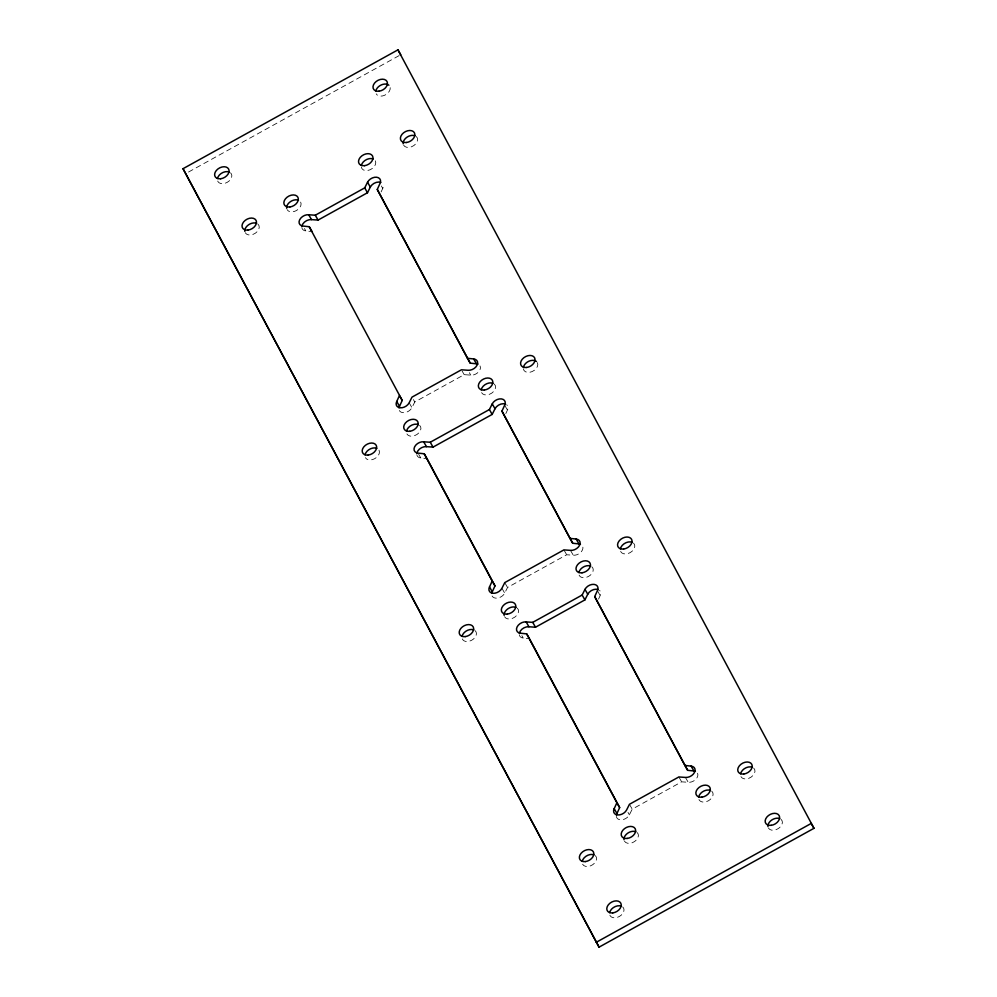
<?xml version="1.0" encoding="UTF-8"?>
<svg xmlns="http://www.w3.org/2000/svg" width="997" height="997" viewBox="0 0 997 997"><rect width="100%" height="100%" fill="white"/><g stroke="black" fill="none" stroke-linecap="round" stroke-linejoin="round"><path stroke-width="0.75" stroke-dasharray="4.99 3.74" d="M381.116 191.947L382.736 188.408A7.315 5.06 -29.7 0 0 382.923 184.208M505.815 413.605L507.436 410.066A7.315 5.06 -29.7 0 0 506.788 404.832M598.561 599.097L600.182 595.558A7.315 5.06 -29.7 0 0 599.533 590.324M399.323 410.527A7.315 5.06 -29.7 0 0 405.48 412.471A7.315 5.06 -29.7 0 0 411.935 407.648L414.777 401.99L464.191 374.66L470.758 375.121A7.315 5.06 -29.7 0 0 478.248 372.23A7.315 5.06 -29.7 0 0 479.993 365.924M492.094 596.007A7.315 5.06 -29.7 0 0 498.251 597.951A7.315 5.06 -29.7 0 0 504.706 593.128L507.535 587.47L566.682 554.768L573.25 555.217A7.315 5.06 -29.7 0 0 581.363 551.665A7.315 5.06 -29.7 0 0 581.662 544.985M616.37 816.418A7.315 5.06 -29.7 0 0 622.041 819.796A7.315 5.06 -29.7 0 0 629.381 814.811L632.223 809.153L681.636 781.835L688.204 782.284A7.315 5.06 -29.7 0 0 696.317 778.732A7.315 5.06 -29.7 0 0 696.616 772.052M188.508 172.045L399.373 55.471M301.854 227.54A7.315 5.06 -29.7 0 0 305.817 230.93L312.024 231.591M416.821 454.582A7.315 5.06 -29.7 0 0 420.784 457.972L425.756 458.495M519.287 634.69A7.315 5.06 -29.7 0 0 523.251 638.08L529.469 638.741M381.353 185.965L382.736 188.408M504.656 405.193L507.436 410.066M597.402 590.685L600.182 595.558M469.375 372.691L470.758 375.121M570.483 550.356L573.25 555.217M462.11 371.021L464.191 374.66M563.916 549.895L566.682 554.768M685.438 777.423L688.204 782.284M678.87 776.962L681.636 781.835M413.394 399.56L414.777 401.99M409.169 402.788L411.935 407.648M304.421 228.5L305.817 230.93M504.769 582.597L507.535 587.47M629.443 804.292L632.223 809.153M501.927 588.267L504.706 593.128M627.998 812.381L629.381 814.811M418.703 454.32L420.784 457.972M521.867 635.65L523.251 638.08M537.371 362.621A7.752 5.371 -29.7 0 1 532.199 371.557A7.752 5.371 -29.7 0 1 523.363 368.765M494.263 384.057A7.752 5.371 -29.7 0 1 491.758 393.117A7.752 5.371 -29.7 0 1 481.576 392.656M419.6 425.333A7.752 5.371 -29.7 0 1 417.095 434.393A7.752 5.371 -29.7 0 1 406.913 433.944M378.997 450.183A7.752 5.371 -29.7 0 1 374.735 458.67A7.752 5.371 -29.7 0 1 365.413 457.685M375.308 160.816A7.752 5.371 -29.7 0 1 370.149 169.752A7.752 5.371 -29.7 0 1 361.313 166.96M390.201 87.686A7.752 5.371 -29.7 0 1 384.618 95.276A7.752 5.371 -29.7 0 1 376.205 93.843M416.297 136.539A7.752 5.371 -29.7 0 1 413.792 145.599A7.752 5.371 -29.7 0 1 403.611 145.151M230.519 172.805A7.752 5.371 -29.7 0 1 227.142 182.389A7.752 5.371 -29.7 0 1 217.408 180.046M257.924 224.113A7.752 5.371 -29.7 0 1 255.419 233.161A7.752 5.371 -29.7 0 1 245.237 232.712M300.645 202.092A7.752 5.371 -29.7 0 1 296.396 210.579A7.752 5.371 -29.7 0 1 287.074 209.594M633.469 543.078A7.752 5.371 -29.7 0 1 630.092 552.662A7.752 5.371 -29.7 0 1 620.358 550.332M591.906 566.844A7.752 5.371 -29.7 0 1 588.542 576.428A7.752 5.371 -29.7 0 1 578.796 574.085M517.244 608.12A7.752 5.371 -29.7 0 1 514.739 617.18A7.752 5.371 -29.7 0 1 504.557 616.719M475.095 630.64A7.752 5.371 -29.7 0 1 471.718 640.236A7.752 5.371 -29.7 0 1 461.985 637.893M753.645 768.051A7.752 5.371 -29.7 0 1 751.14 777.112A7.752 5.371 -29.7 0 1 740.958 776.651M711.758 791.194A7.752 5.371 -29.7 0 1 708.393 800.79A7.752 5.371 -29.7 0 1 698.648 798.447M637.095 832.483A7.752 5.371 -29.7 0 1 634.591 841.53A7.752 5.371 -29.7 0 1 624.409 841.082M595.271 855.613A7.752 5.371 -29.7 0 1 592.766 864.673A7.752 5.371 -29.7 0 1 582.584 864.225M781.062 819.36A7.752 5.371 -29.7 0 1 778.557 828.42A7.752 5.371 -29.7 0 1 768.375 827.971M622.689 906.934A7.752 5.371 -29.7 0 1 619.311 916.517A7.752 5.371 -29.7 0 1 609.578 914.174"/><path stroke-width="1.5" d="M477.949 364.167A7.315 5.06 -29.7 0 0 476.441 363.805L470.223 363.145L467.456 358.284L377.265 189.442L379.969 183.535A7.315 5.06 -29.7 0 0 376.592 177.229A7.315 5.06 -29.7 0 0 367.544 182.227L364.703 187.885L315.289 215.215L308.721 214.754A7.315 5.06 -29.7 0 0 299.673 219.751A7.315 5.06 -29.7 0 0 303.038 226.07L309.257 226.73L312.024 231.591M467.456 358.284L473.662 358.945A7.315 5.06 -29.7 0 1 477.04 365.251A7.315 5.06 -29.7 0 1 467.992 370.261L461.424 369.8L411.998 397.13L409.169 402.788A7.315 5.06 -29.7 0 1 400.109 407.785A7.315 5.06 -29.7 0 1 396.744 401.467L399.448 395.56L402.215 400.433L399.51 406.34A7.315 5.06 -29.7 0 0 398.987 407.823M580.441 544.262A7.315 5.06 -29.7 0 0 578.933 543.901L572.714 543.253L569.948 538.38L501.952 411.113L504.656 405.193A7.315 5.06 -29.7 0 0 501.292 398.887A7.315 5.06 -29.7 0 0 492.244 403.885L489.402 409.543L430.255 442.244L423.688 441.796A7.315 5.06 -29.7 0 0 414.64 446.793A7.315 5.06 -29.7 0 0 418.005 453.112L424.224 453.772L426.99 458.632L494.986 585.9L492.281 591.819A7.315 5.06 -29.7 0 0 491.758 593.302M569.948 538.38L576.154 539.041A7.315 5.06 -29.7 0 1 579.531 545.359A7.315 5.06 -29.7 0 1 570.483 550.356L563.916 549.895L504.769 582.597L501.927 588.267A7.315 5.06 -29.7 0 1 492.879 593.265A7.315 5.06 -29.7 0 1 489.502 586.946L492.206 581.039L424.224 453.772M695.395 771.329A7.315 5.06 -29.7 0 0 693.887 770.968L687.668 770.32L684.902 765.447L594.698 596.592L597.402 590.685A7.315 5.06 -29.7 0 0 594.025 584.379A7.315 5.06 -29.7 0 0 584.977 589.377L582.148 595.035L532.722 622.365L526.154 621.904A7.315 5.06 -29.7 0 0 517.107 626.901A7.315 5.06 -29.7 0 0 520.484 633.22L526.69 633.88L529.469 638.741L619.66 807.595L616.956 813.502A7.315 5.06 -29.7 0 0 616.433 814.985M684.902 765.447L691.108 766.107A7.315 5.06 -29.7 0 1 694.485 772.426A7.315 5.06 -29.7 0 1 685.438 777.423L678.87 776.962L629.443 804.292L626.615 809.95A7.315 5.06 -29.7 0 1 617.567 814.948A7.315 5.06 -29.7 0 1 614.189 808.642L616.894 802.735L526.69 633.88M301.917 226.107A7.315 5.06 -29.7 0 1 311.488 219.614L318.055 220.075L367.482 192.745L370.311 187.087A7.315 5.06 -29.7 0 1 380.879 182.451M416.883 453.149A7.315 5.06 -29.7 0 1 426.454 446.656L433.022 447.117L492.169 414.416L495.011 408.745A7.315 5.06 -29.7 0 1 505.566 404.109M519.362 633.257A7.315 5.06 -29.7 0 1 528.933 626.764L535.501 627.225L584.915 599.895L587.756 594.237A7.315 5.06 -29.7 0 1 598.312 589.601M397.953 49.85L813.976 828.308L599.047 947.15L183.024 168.692L397.953 49.85L400.732 54.71M596.268 942.29L811.209 823.447L813.976 828.308M377.265 189.442L470.223 363.145M473.662 358.945L476.441 363.805M576.154 539.041L578.933 543.901M501.952 411.113L572.714 543.253M367.544 182.227L370.311 187.087M492.244 403.885L495.011 408.745M364.703 187.885L367.482 192.745M489.402 409.543L492.169 414.416M594.698 596.592L687.668 770.32M691.108 766.107L693.887 770.968M584.977 589.377L587.756 594.237M582.148 595.035L584.915 599.895M315.289 215.215L318.055 220.075M308.721 214.754L311.488 219.614M430.255 442.244L433.022 447.117M532.722 622.365L535.501 627.225M423.688 441.796L426.454 446.656M526.154 621.904L528.933 626.764M396.744 401.467L399.51 406.34M492.206 581.039L494.986 585.9M616.894 802.735L619.66 807.595M489.502 586.946L492.281 591.819M614.189 808.642L616.956 813.502M183.024 168.692L599.047 947.15M309.257 226.73L402.215 400.433M523.437 367.245A7.752 5.371 -29.7 0 1 528.958 361.188A7.752 5.371 -29.7 0 1 536.486 361.512M481.227 389.79A7.752 5.371 -29.7 0 1 492.979 383.284M406.564 431.065A7.752 5.371 -29.7 0 1 418.316 424.572M365.064 454.819A7.752 5.371 -29.7 0 1 376.816 448.314M361.375 165.452A7.752 5.371 -29.7 0 1 373.14 158.947M375.844 90.964A7.752 5.371 -29.7 0 1 381.365 84.895A7.752 5.371 -29.7 0 1 388.892 85.231M403.187 143.792A7.752 5.371 -29.7 0 1 407 137.187A7.752 5.371 -29.7 0 1 415.014 135.779M217.471 178.538A7.752 5.371 -29.7 0 1 229.235 172.032M244.813 231.354A7.752 5.371 -29.7 0 1 248.627 224.749A7.752 5.371 -29.7 0 1 256.64 223.34M286.65 208.248A7.752 5.371 -29.7 0 1 290.463 201.643A7.752 5.371 -29.7 0 1 298.477 200.223M620.421 548.811A7.752 5.371 -29.7 0 1 632.185 542.306M578.858 572.577A7.752 5.371 -29.7 0 1 590.623 566.072M504.133 615.373A7.752 5.371 -29.7 0 1 507.947 608.768A7.752 5.371 -29.7 0 1 515.96 607.347M462.047 636.373A7.752 5.371 -29.7 0 1 473.812 629.88M740.609 773.784A7.752 5.371 -29.7 0 1 752.361 767.279M698.71 796.927A7.752 5.371 -29.7 0 1 710.475 790.434M623.985 839.723A7.752 5.371 -29.7 0 1 627.798 833.118A7.752 5.371 -29.7 0 1 635.812 831.71M582.236 861.346A7.752 5.371 -29.7 0 1 593.988 854.853M767.952 826.613A7.752 5.371 -29.7 0 1 771.765 820.008A7.752 5.371 -29.7 0 1 779.766 818.599M609.641 912.666A7.752 5.371 -29.7 0 1 621.393 906.161M406.427 142.509A7.752 5.371 -29.7 0 0 414.416 132.775A7.752 5.371 -29.7 0 0 402.04 134.308A7.752 5.371 -29.7 0 0 406.427 142.509M771.179 825.329A7.752 5.371 -29.7 0 0 779.168 815.596A7.752 5.371 -29.7 0 0 766.805 817.129A7.752 5.371 -29.7 0 0 771.179 825.329M220.636 178.762A7.752 5.371 -29.7 0 0 228.625 169.029A7.752 5.371 -29.7 0 0 216.262 170.562A7.752 5.371 -29.7 0 0 220.636 178.762M701.876 797.164A7.752 5.371 -29.7 0 0 709.876 787.431A7.752 5.371 -29.7 0 0 697.501 788.963A7.752 5.371 -29.7 0 0 701.876 797.164M612.806 912.891A7.752 5.371 -29.7 0 0 620.795 903.157A7.752 5.371 -29.7 0 0 608.432 904.69A7.752 5.371 -29.7 0 0 612.806 912.891M465.213 636.609A7.752 5.371 -29.7 0 0 473.214 626.876A7.752 5.371 -29.7 0 0 460.838 628.409A7.752 5.371 -29.7 0 0 465.213 636.609M379.01 91.201A7.752 5.371 -29.7 0 0 386.998 81.467A7.752 5.371 -29.7 0 0 374.635 83A7.752 5.371 -29.7 0 0 379.01 91.201M248.054 230.07A7.752 5.371 -29.7 0 0 256.042 220.349A7.752 5.371 -29.7 0 0 243.667 221.87A7.752 5.371 -29.7 0 0 248.054 230.07M368.229 455.056A7.752 5.371 -29.7 0 0 376.218 445.323A7.752 5.371 -29.7 0 0 363.843 446.843A7.752 5.371 -29.7 0 0 368.229 455.056M623.586 549.048A7.752 5.371 -29.7 0 0 631.587 539.315A7.752 5.371 -29.7 0 0 619.212 540.835A7.752 5.371 -29.7 0 0 623.586 549.048M526.603 367.482A7.752 5.371 -29.7 0 0 534.591 357.749A7.752 5.371 -29.7 0 0 522.216 359.281A7.752 5.371 -29.7 0 0 526.603 367.482M743.774 774.021A7.752 5.371 -29.7 0 0 751.763 764.288A7.752 5.371 -29.7 0 0 739.388 765.808A7.752 5.371 -29.7 0 0 743.774 774.021M585.401 861.582A7.752 5.371 -29.7 0 0 593.389 851.849A7.752 5.371 -29.7 0 0 581.014 853.382A7.752 5.371 -29.7 0 0 585.401 861.582M582.024 572.801A7.752 5.371 -29.7 0 0 590.025 563.068A7.752 5.371 -29.7 0 0 577.649 564.601A7.752 5.371 -29.7 0 0 582.024 572.801M507.373 614.09A7.752 5.371 -29.7 0 0 515.362 604.356A7.752 5.371 -29.7 0 0 502.987 605.877A7.752 5.371 -29.7 0 0 507.373 614.09M289.878 206.965A7.752 5.371 -29.7 0 0 297.879 197.232A7.752 5.371 -29.7 0 0 285.503 198.752A7.752 5.371 -29.7 0 0 289.878 206.965M364.541 165.676A7.752 5.371 -29.7 0 0 372.529 155.943A7.752 5.371 -29.7 0 0 360.166 157.476A7.752 5.371 -29.7 0 0 364.541 165.676M627.225 838.44A7.752 5.371 -29.7 0 0 635.214 828.719A7.752 5.371 -29.7 0 0 622.838 830.239A7.752 5.371 -29.7 0 0 627.225 838.44M409.73 431.302A7.752 5.371 -29.7 0 0 417.718 421.569A7.752 5.371 -29.7 0 0 405.343 423.102A7.752 5.371 -29.7 0 0 409.73 431.302M484.392 390.026A7.752 5.371 -29.7 0 0 492.381 380.293A7.752 5.371 -29.7 0 0 480.006 381.814A7.752 5.371 -29.7 0 0 484.392 390.026"/></g></svg>
